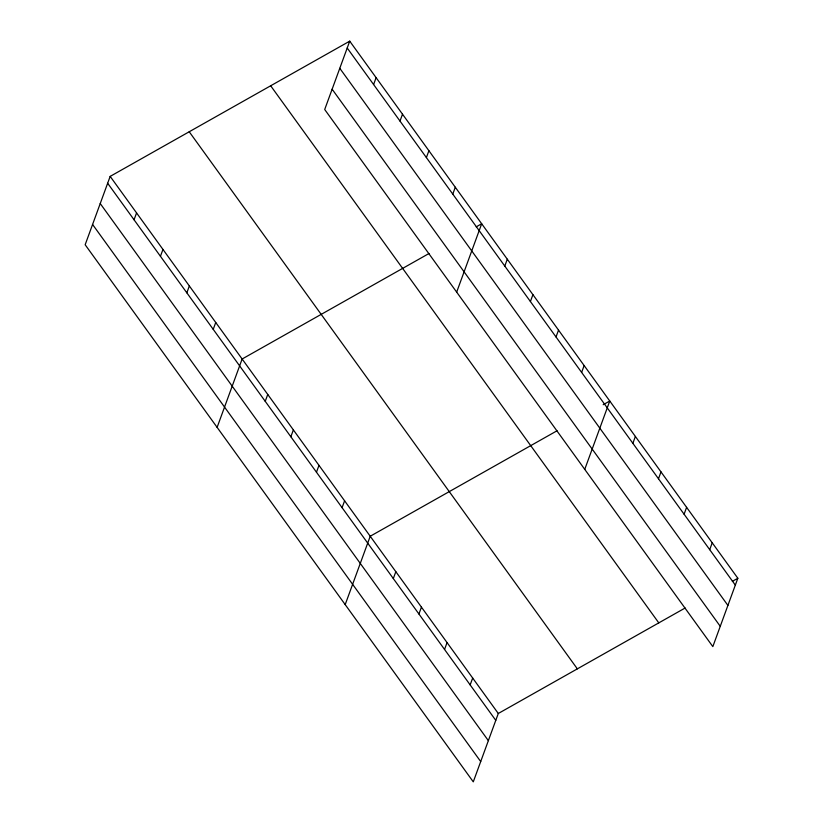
<?xml version="1.0" encoding="UTF-8"?>
<svg xmlns="http://www.w3.org/2000/svg" width="823" height="823" viewBox="0 0 823 823"><rect width="100%" height="100%" fill="white"/><g stroke="black" fill="none" stroke-linecap="round" stroke-linejoin="round"><path stroke-width="1.23" d="M349.724 41.15L324.704 109.51L712.831 646.611L737.84 578.25L349.724 41.15L110.169 176.389L85.16 244.75L473.276 781.85L498.296 713.49L685.148 608.002M134.056 219.782L136.567 212.92M160.444 256.303L162.954 249.441M186.831 292.823L189.352 285.962M213.229 329.344L215.739 322.482M217.118 427.363L242.137 359.003L428.989 253.515M373.601 84.532L376.121 77.671M265.232 401.315L267.753 394.454M399.999 121.063L402.509 114.191M290.848 436.766L293.369 429.904M426.386 157.584L428.906 150.722M316.464 472.217L318.985 465.355M452.784 194.105L455.294 187.243M342.08 507.668L344.6 500.796M456.672 292.124L481.681 223.763L476.198 226.86M345.197 604.607L370.216 536.246L557.068 430.758M504.787 266.076L507.297 259.214M393.312 578.559L395.832 571.697M530.403 301.527L532.913 294.665M418.928 614.009L421.448 607.148M556.019 336.967L558.529 330.105M444.543 649.46L447.064 642.598M581.635 372.418L584.145 365.556M470.159 684.901L472.68 678.039M584.752 469.367L609.761 401.007L603.177 404.721M632.866 443.319L635.377 436.457M658.482 478.77L660.992 471.898M684.098 514.21L686.608 507.349M709.714 549.661L712.224 542.799M732.357 581.347L737.84 578.25M347.213 48.012L735.33 585.112M339.786 68.309L727.902 605.409M332.132 89.213L720.259 626.313M270.674 85.777L658.791 622.877M189.228 131.762L577.345 668.862M110.169 176.389L498.296 713.49M107.659 183.251L495.775 720.351M100.231 203.548L488.358 740.649M92.577 224.463L480.704 761.553"/></g></svg>
